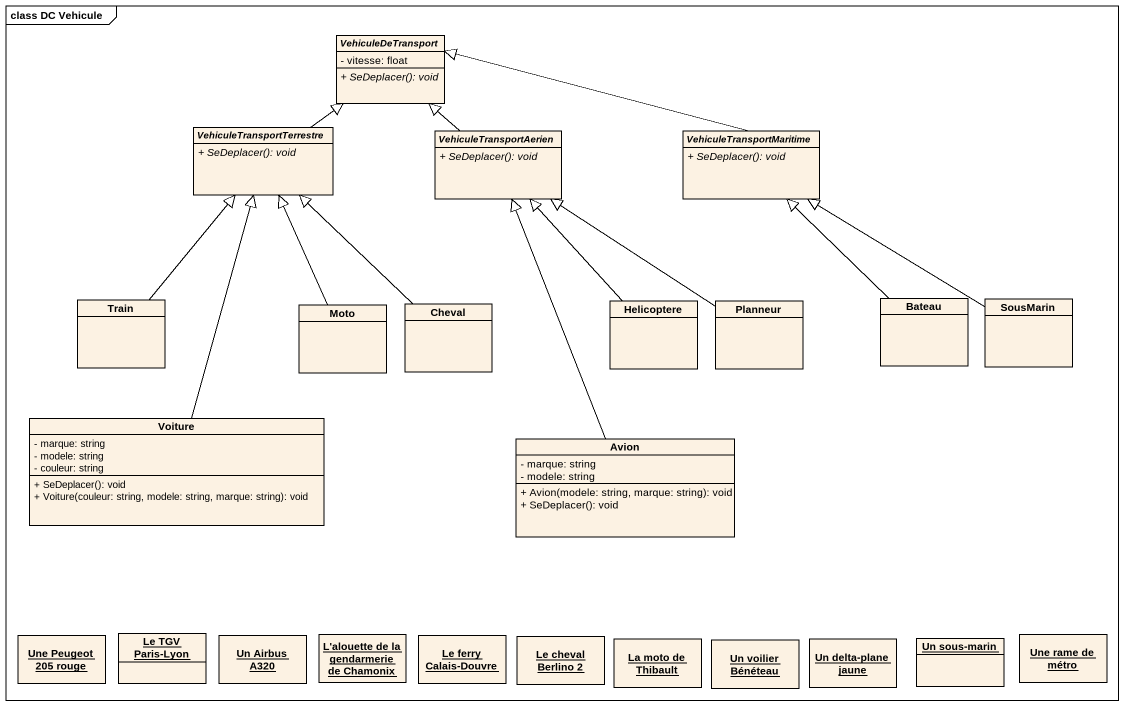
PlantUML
@startuml
mainframe class DC Vehicule
hide circle
hide empty members
skinparam classAttributeIconSize 0
abstract class VehiculeDeTransport {
  - vitesse: float
  {abstract} + SeDeplacer(): void
}
abstract class VehiculeTransportTerrestre {
  {abstract} + SeDeplacer(): void
}
abstract class VehiculeTransportAerien {
  {abstract} + SeDeplacer(): void
}
abstract class VehiculeTransportMaritime {
  {abstract} + SeDeplacer(): void
}
class Train
class Moto
class Cheval
class Helicoptere
class Planneur
class Bateau
class SousMarin
class Voiture {
  - marque: string
  - modele: string
  - couleur: string
  + SeDeplacer(): void
  + Voiture(couleur: string, modele: string, marque: string): void
}
class Avion {
  - marque: string
  - modele: string
  + Avion(modele: string, marque: string): void
  + SeDeplacer(): void
}
object "Une Peugeot 205 rouge" as Une_Peugeot_205_rouge
object "Le TGV Paris-Lyon" as Le_TGV_Paris_Lyon
object "Un Airbus A320" as Un_Airbus_A320
object "L'alouette de la gendarmerie de Chamonix" as L_alouette_de_la
object "Le ferry Calais-Douvre" as Le_ferry_Calais_Douvre
object "Le cheval Berlino 2" as Le_cheval_Berlino_2
object "La moto de Thibault" as La_moto_de_Thibault
object "Un voilier Bénéteau" as Un_voilier_Bénéteau
object "Un delta-plane jaune" as Un_delta_plane_jaune
object "Un sous-marin" as Un_sous_marin
object "Une rame de métro" as Une_rame_de_métro
VehiculeTransportTerrestre -up-|> VehiculeDeTransport
VehiculeTransportAerien -up-|> VehiculeDeTransport
VehiculeTransportMaritime -left-|> VehiculeDeTransport
Train -up-|> VehiculeTransportTerrestre
Moto -up-|> VehiculeTransportTerrestre
Cheval -up-|> VehiculeTransportTerrestre
Helicoptere -up-|> VehiculeTransportAerien
Planneur -up-|> VehiculeTransportAerien
Bateau -up-|> VehiculeTransportMaritime
SousMarin -up-|> VehiculeTransportMaritime
Voiture -up-|> VehiculeTransportTerrestre
Avion -up-|> VehiculeTransportAerien
@enduml
